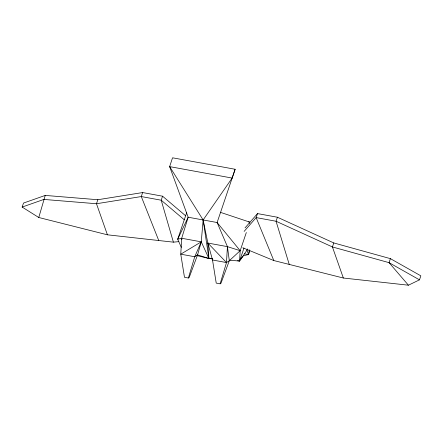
<?xml version="1.0" encoding="UTF-8"?>
<svg xmlns="http://www.w3.org/2000/svg" width="443" height="443" viewBox="0 0 443 443"><rect width="100%" height="100%" fill="white"/><g stroke="black" fill="none" stroke-linecap="round" stroke-linejoin="round"><path stroke-width="0.66" d="M229.358 260.202L239.585 261.054L240.178 250.688L246.325 232.536M212.308 258.856L208.902 258.49L201.266 241.845L181.696 238.262L180.761 254.182L184.476 277.296L188.391 278.01L189.183 277.49L197.572 254.891L201.266 241.845L203.132 219.961L232.143 178.064L235.128 169.265L172.532 157.797L169.641 166.618L188.159 217.22L181.696 238.262L181.879 239.602M232.143 178.064L169.641 166.618L203.132 219.961L207.856 243.052L212.513 260.002L216.228 283.11L220.138 283.825L226.489 262.561L227.425 246.635L217.114 222.524L235.128 169.265M240.494 259.454L243.373 255.738L248.517 254.564L249.37 249.83M178.867 241.64L173.39 242.155L107.411 234.807L38.768 217.496L45.219 195.424L97.837 199.727L142.646 192.555L162.564 196.199L185.617 215.774M188.391 278.01L194.737 256.746L201.266 241.845L180.761 254.182L194.737 256.746L197.572 254.891L208.902 258.49L212.313 258.773M237.564 260.683L239.585 261.054L246.978 250.195L247.404 248.927M38.768 217.496L22.15 207.069L23.507 203.06L45.219 195.424M97.837 199.727L96.48 203.736L107.411 234.807M142.646 192.555L141.289 196.559L158.749 240.521M162.564 196.199L161.208 200.208L173.39 242.155M186.68 212.657L177.682 239.242L181.342 247.344M249.398 223.455L249.835 222.159L220.548 212.38M239.585 261.054L243.977 248.08M242.83 247.781L273.802 260.545L343.347 278.021L408.424 285.203L419.493 279.849L420.85 275.839L390.405 258.646L333.778 242.941L277.412 217.236L257.494 213.587L256.137 217.596L244.121 231.407M244.569 253.845L248.517 254.564L249.791 250.799M277.412 217.236L276.055 221.245L289.235 264.421M333.778 242.941L332.422 246.95L343.347 278.021M390.405 258.646L389.048 262.655L408.424 285.203M245.029 227.912L257.494 213.587M181.696 238.262L177.682 239.242L188.159 217.22L217.114 222.524L240.178 250.688L229.319 260.711L226.489 262.561L212.513 260.002M220.138 283.825L220.935 283.31L229.319 260.711L227.425 246.635L207.856 243.052L208.902 258.49L212.125 258.319M22.15 207.069L43.863 199.428L96.48 203.736L141.289 196.559L161.208 200.208L184.26 219.778M248.49 221.915L249.835 222.159M196.913 255.572L208.902 258.49L203.132 219.961M227.425 246.635L240.178 250.688M419.493 279.849L389.048 262.655L332.422 246.95L276.055 221.245L256.137 217.596L273.802 260.545M226.489 262.561L207.856 243.052L208.459 244.259M246.978 250.195L248.517 254.564"/></g></svg>
